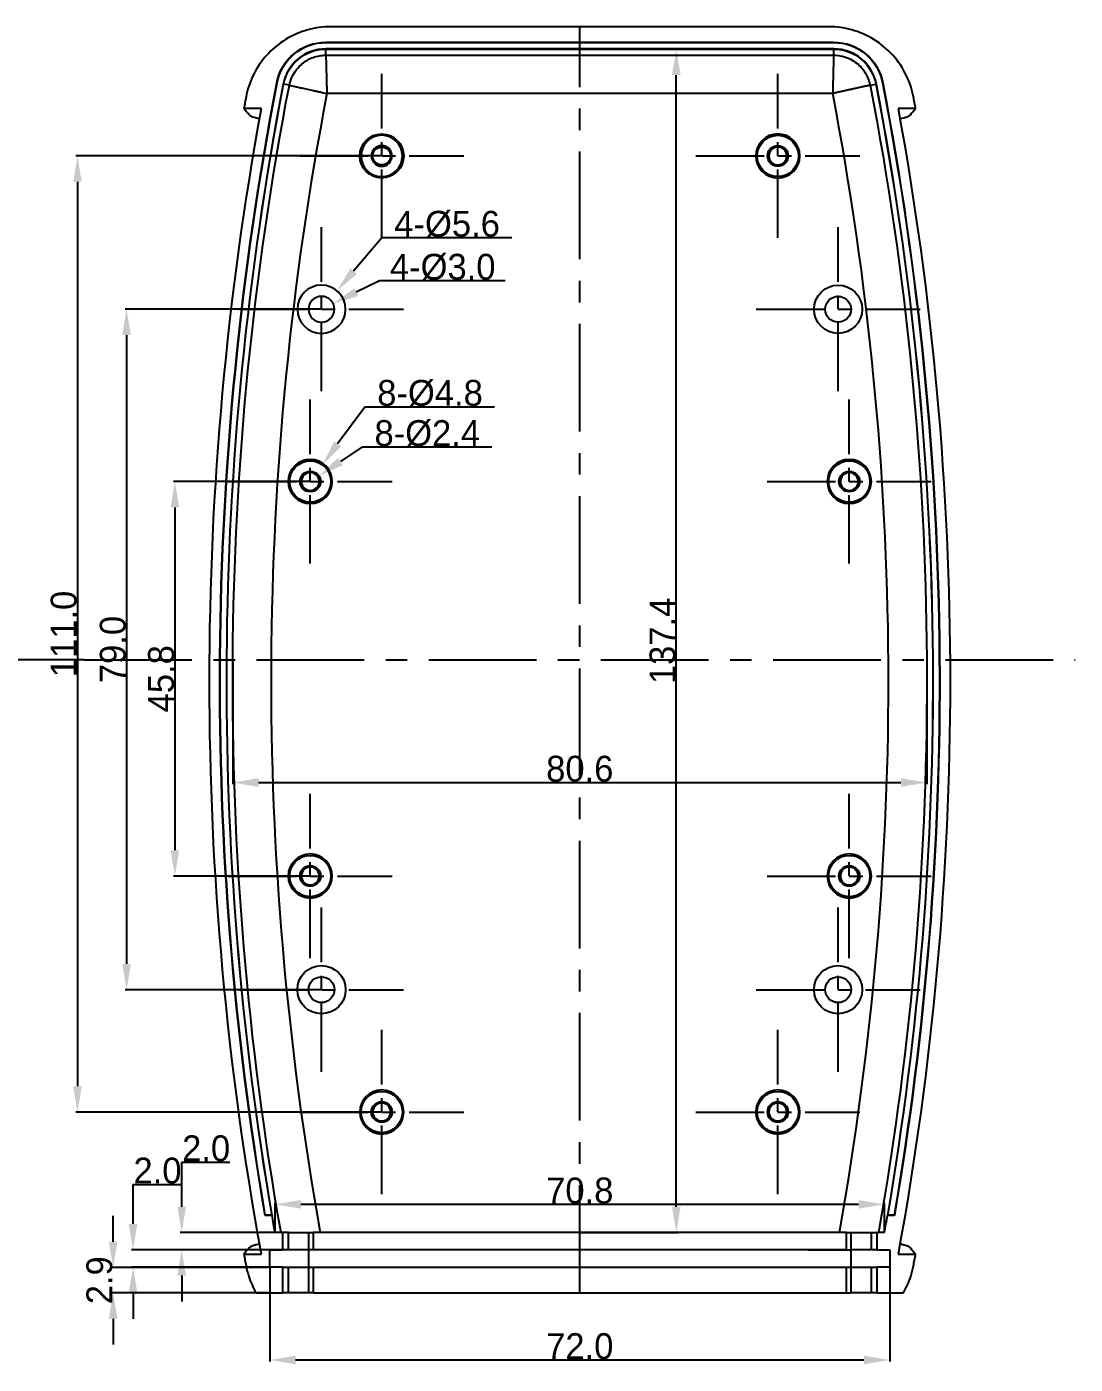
# Model space of a CAD drawing. Header units: inches. Extents: x 120 to 534, y 141 to 502.
# Drawn here: x 232.3 to 354.1, y 346.8 to 502.1 of the extents above; entities that cross this region are included whole.
import ezdxf

# ---------------------------------------------------------------- set-up
doc = ezdxf.new("R2010")
doc.units = ezdxf.units.IN
doc.header["$MEASUREMENT"] = 0
doc.linetypes.add('CENTER', pattern=[2, 1.25, -0.25, 0.25, -0.25])
for name, color, linetype in [('1', 7, 'Continuous'), ('中心线', 10, 'CENTER'), ('尺寸线', 80, 'Continuous')]:
    doc.layers.add(name, color=color, linetype=linetype)
doc.dimstyles.get("Standard").update_dxf_attribs({"dimtxt": 3, "dimasz": 3, "dimexe": 0.18, "dimexo": 0.0625, "dimgap": 0.09, "dimtad": 1, "dimtoh": 1, "dimdec": 1, "dimzin": 0, "dimdsep": 46, "dimtxsty": 'Standard', "dimcen": 0, "dimadec": 0, "dimazin": 0, "dimtfac": 1, "dimtdec": 1, "dimtofl": 0, "dimtmove": 0, "dimatfit": 3, "dimfxl": 1, "dimtolj": 1, "dimtzin": 0, "dimarcsym": 2})

# ---------------------------------------------------------------- blocks, each defined once
blk = doc.blocks.new('*D15')
at = {"layer": 'Defpoints', "color": 0}
for p in [(273.55, 487.1), (238.22, 376.1), (273.55, 376.1)]:
    blk.add_point(p, dxfattribs=at)
at = {"layer": '尺寸线', "color": 0, "lineweight": -2}
for p, q in [((273.49, 487.1), (238.04, 487.1)), ((238.22, 484.1), (238.22, 379.1)), ((273.49, 376.1), (238.04, 376.1))]:
    blk.add_line(p, q, dxfattribs=at)
at = {"layer": '尺寸线', "color": 0}
for points in [[(237.72, 484.1), (238.72, 484.1), (238.22, 487.1)], [(237.72, 379.1), (238.72, 379.1), (238.22, 376.1)]]:
    blk.add_solid(points, dxfattribs=at)
at = {"layer": '尺寸线', "color": 0, "insert": (236.63, 431.6), "char_height": 3, "attachment_point": 5, "rotation": 90}
blk.add_mtext('\\A1;111.0', dxfattribs=at)
blk = doc.blocks.new('*D16')
at = {"layer": 'Defpoints', "color": 0}
for p in [(266.55, 469.3), (243.92, 390.3), (266.55, 390.3)]:
    blk.add_point(p, dxfattribs=at)
at = {"layer": '尺寸线', "color": 0, "lineweight": -2}
for p, q in [((266.49, 469.3), (243.74, 469.3)), ((243.92, 466.3), (243.92, 393.3)), ((266.49, 390.3), (243.74, 390.3))]:
    blk.add_line(p, q, dxfattribs=at)
at = {"layer": '尺寸线', "color": 0}
for points in [[(243.42, 466.3), (244.42, 466.3), (243.92, 469.3)], [(243.42, 393.3), (244.42, 393.3), (243.92, 390.3)]]:
    blk.add_solid(points, dxfattribs=at)
at = {"layer": '尺寸线', "color": 0, "insert": (242.33, 429.8), "char_height": 3, "attachment_point": 5, "rotation": 90}
blk.add_mtext('\\A1;79.0', dxfattribs=at)
blk = doc.blocks.new('*D17')
at = {"layer": 'Defpoints', "color": 0}
for p in [(265.25, 449.3), (249.53, 403.5), (265.25, 403.5)]:
    blk.add_point(p, dxfattribs=at)
at = {"layer": '尺寸线', "color": 0, "lineweight": -2}
for p, q in [((265.19, 449.3), (249.35, 449.3)), ((249.53, 446.3), (249.53, 406.5)), ((265.19, 403.5), (249.35, 403.5))]:
    blk.add_line(p, q, dxfattribs=at)
at = {"layer": '尺寸线', "color": 0}
for points in [[(249.03, 446.3), (250.03, 446.3), (249.53, 449.3)], [(249.03, 406.5), (250.03, 406.5), (249.53, 403.5)]]:
    blk.add_solid(points, dxfattribs=at)
at = {"layer": '尺寸线', "color": 0, "insert": (247.94, 426.4), "char_height": 3, "attachment_point": 5, "rotation": 90}
blk.add_mtext('\\A1;45.8', dxfattribs=at)
blk = doc.blocks.new('*D25')
at = {"layer": 'Defpoints', "color": 0}
for p in [(267.9, 469.96), (265.2, 468.64)]:
    blk.add_point(p, dxfattribs=at)
at = {"layer": '尺寸线', "color": 0, "lineweight": -2}
for p, q in [((273.29, 472.59), (270.59, 471.28)), ((287.88, 472.59), (273.29, 472.59))]:
    blk.add_line(p, q, dxfattribs=at)
at = {"layer": '尺寸线', "color": 0}
blk.add_solid([(270.37, 471.73), (270.81, 470.83), (267.9, 469.96)], dxfattribs=at)
at = {"layer": '尺寸线', "color": 0, "insert": (280.63, 474.18), "char_height": 3, "attachment_point": 5}
blk.add_mtext('\\A1;4-%%c3.0', dxfattribs=at)
blk = doc.blocks.new('*D26')
at = {"layer": 'Defpoints', "color": 0}
for p in [(268.36, 471.44), (264.74, 467.16)]:
    blk.add_point(p, dxfattribs=at)
at = {"layer": '尺寸线', "color": 0, "lineweight": -2}
for p, q in [((273.55, 477.58), (270.29, 473.73)), ((288.64, 477.58), (273.55, 477.58))]:
    blk.add_line(p, q, dxfattribs=at)
at = {"layer": '尺寸线', "color": 0}
blk.add_solid([(269.91, 474.05), (270.68, 473.41), (268.36, 471.44)], dxfattribs=at)
at = {"layer": '尺寸线', "color": 0, "insert": (281.14, 479.17), "char_height": 3, "attachment_point": 5}
blk.add_mtext('\\A1;4-%%c5.6', dxfattribs=at)
blk = doc.blocks.new('*D27')
at = {"layer": 'Defpoints', "color": 0}
for p in [(266.25, 449.96), (264.25, 448.64)]:
    blk.add_point(p, dxfattribs=at)
at = {"layer": '尺寸线', "color": 0, "lineweight": -2}
for p, q in [((271.25, 453.28), (268.75, 451.62)), ((286.34, 453.28), (271.25, 453.28))]:
    blk.add_line(p, q, dxfattribs=at)
at = {"layer": '尺寸线', "color": 0}
blk.add_solid([(268.47, 452.04), (269.03, 451.2), (266.25, 449.96)], dxfattribs=at)
at = {"layer": '尺寸线', "color": 0, "insert": (278.84, 454.87), "char_height": 3, "attachment_point": 5}
blk.add_mtext('\\A1;8-%%c2.4', dxfattribs=at)
blk = doc.blocks.new('*D28')
at = {"layer": 'Defpoints', "color": 0}
for p in [(266.66, 451.24), (263.83, 447.36)]:
    blk.add_point(p, dxfattribs=at)
at = {"layer": '尺寸线', "color": 0, "lineweight": -2}
for p, q in [((271.57, 457.95), (268.43, 453.66)), ((286.66, 457.95), (271.57, 457.95))]:
    blk.add_line(p, q, dxfattribs=at)
at = {"layer": '尺寸线', "color": 0}
blk.add_solid([(268.03, 453.96), (268.84, 453.37), (266.66, 451.24)], dxfattribs=at)
at = {"layer": '尺寸线', "color": 0, "insert": (279.16, 459.54), "char_height": 3, "attachment_point": 5}
blk.add_mtext('\\A1;8-%%c4.8', dxfattribs=at)
blk = doc.blocks.new('*D35')
at = {"layer": 'Defpoints', "color": 0}
for p in [(260.55, 358.1), (332.55, 358.1), (332.55, 347.31)]:
    blk.add_point(p, dxfattribs=at)
at = {"layer": '尺寸线', "color": 0, "lineweight": -2}
for p, q in [((260.55, 358.04), (260.55, 347.13)), ((332.55, 358.04), (332.55, 347.13)), ((263.55, 347.31), (329.55, 347.31))]:
    blk.add_line(p, q, dxfattribs=at)
at = {"layer": '尺寸线', "color": 0}
for points in [[(263.55, 347.81), (263.55, 346.81), (260.55, 347.31)], [(329.55, 347.81), (329.55, 346.81), (332.55, 347.31)]]:
    blk.add_solid(points, dxfattribs=at)
at = {"layer": '尺寸线', "color": 0, "insert": (296.55, 348.9), "char_height": 3, "attachment_point": 5}
blk.add_mtext('\\A1;72.0', dxfattribs=at)
blk = doc.blocks.new('*D36')
at = {"layer": 'Defpoints', "color": 0}
for p in [(242.36, 358.04), (260.55, 358.04), (260.55, 355.1)]:
    blk.add_point(p, dxfattribs=at)
at = {"layer": '尺寸线', "color": 0, "lineweight": -2}
for p, q in [((242.36, 361.04), (242.36, 364.04)), ((260.49, 358.04), (242.18, 358.04)), ((260.49, 355.1), (242.18, 355.1)), ((242.36, 352.1), (242.36, 349.1))]:
    blk.add_line(p, q, dxfattribs=at)
at = {"layer": '尺寸线', "color": 0}
for points in [[(241.86, 361.04), (242.86, 361.04), (242.36, 358.04)], [(241.86, 352.1), (242.86, 352.1), (242.36, 355.1)]]:
    blk.add_solid(points, dxfattribs=at)
at = {"layer": '尺寸线', "color": 0, "insert": (240.77, 356.57), "char_height": 3, "attachment_point": 5, "rotation": 90}
blk.add_mtext('\\A1;2.9', dxfattribs=at)
blk = doc.blocks.new('*D37')
at = {"layer": 'Defpoints', "color": 0}
for p in [(244.67, 360.1), (260.55, 360.1), (260.55, 358.1)]:
    blk.add_point(p, dxfattribs=at)
at = {"layer": '尺寸线', "color": 0, "lineweight": -2}
for p, q in [((244.67, 363.1), (244.67, 367.69)), ((244.67, 367.69), (250.26, 367.69)), ((260.49, 360.1), (244.49, 360.1)), ((260.49, 358.1), (244.49, 358.1)), ((244.67, 355.1), (244.67, 352.1))]:
    blk.add_line(p, q, dxfattribs=at)
at = {"layer": '尺寸线', "color": 0}
for points in [[(244.17, 363.1), (245.17, 363.1), (244.67, 360.1)], [(244.17, 355.1), (245.17, 355.1), (244.67, 358.1)]]:
    blk.add_solid(points, dxfattribs=at)
at = {"layer": '尺寸线', "color": 0, "insert": (247.51, 369.28), "char_height": 3, "attachment_point": 5}
blk.add_mtext('\\A1;2.0', dxfattribs=at)
blk = doc.blocks.new('*D38')
at = {"layer": 'Defpoints', "color": 0}
for p in [(262.73, 362.1), (250.32, 360.1), (262.73, 360.1)]:
    blk.add_point(p, dxfattribs=at)
at = {"layer": '尺寸线', "color": 0, "lineweight": -2}
for p, q in [((250.32, 365.1), (250.32, 370.28)), ((250.32, 370.28), (255.91, 370.28)), ((262.67, 362.1), (250.14, 362.1)), ((262.67, 360.1), (250.14, 360.1)), ((250.32, 357.1), (250.32, 354.1))]:
    blk.add_line(p, q, dxfattribs=at)
at = {"layer": '尺寸线', "color": 0}
for points in [[(249.82, 365.1), (250.82, 365.1), (250.32, 362.1)], [(249.82, 357.1), (250.82, 357.1), (250.32, 360.1)]]:
    blk.add_solid(points, dxfattribs=at)
at = {"layer": '尺寸线', "color": 0, "insert": (253.16, 371.87), "char_height": 3, "attachment_point": 5}
blk.add_mtext('\\A1;2.0', dxfattribs=at)
blk = doc.blocks.new('*D39')
at = {"layer": 'Defpoints', "color": 0}
for p in [(296.55, 499.5), (307.76, 499.5), (296.55, 362.1)]:
    blk.add_point(p, dxfattribs=at)
at = {"layer": '尺寸线', "color": 0, "lineweight": -2}
for p, q in [((296.61, 499.5), (307.94, 499.5)), ((307.76, 365.1), (307.76, 496.5)), ((296.61, 362.1), (307.94, 362.1))]:
    blk.add_line(p, q, dxfattribs=at)
at = {"layer": '尺寸线', "color": 0}
for points in [[(307.26, 496.5), (308.26, 496.5), (307.76, 499.5)], [(307.26, 365.1), (308.26, 365.1), (307.76, 362.1)]]:
    blk.add_solid(points, dxfattribs=at)
at = {"layer": '尺寸线', "color": 0, "insert": (306.17, 430.8), "char_height": 3, "attachment_point": 5, "rotation": 90}
blk.add_mtext('\\A1;137.4', dxfattribs=at)
blk = doc.blocks.new('*D42')
at = {"layer": 'Defpoints', "color": 0}
for p in [(261.16, 365.38), (261.16, 362.1), (331.93, 362.11)]:
    blk.add_point(p, dxfattribs=at)
at = {"layer": '尺寸线', "color": 0, "lineweight": -2}
for p, q in [((261.16, 362.16), (261.16, 365.56)), ((328.93, 365.38), (264.16, 365.38)), ((331.93, 362.17), (331.93, 365.56))]:
    blk.add_line(p, q, dxfattribs=at)
at = {"layer": '尺寸线', "color": 0}
for points in [[(264.16, 365.88), (264.16, 364.88), (261.16, 365.38)], [(328.93, 365.88), (328.93, 364.88), (331.93, 365.38)]]:
    blk.add_solid(points, dxfattribs=at)
at = {"layer": '尺寸线', "color": 0, "insert": (296.55, 366.97), "char_height": 3, "attachment_point": 5}
blk.add_mtext('\\A1;70.8', dxfattribs=at)
blk = doc.blocks.new('*D43')
at = {"layer": 'Defpoints', "color": 0}
for p in [(256.25, 428.6), (336.84, 428.75), (336.84, 414.35)]:
    blk.add_point(p, dxfattribs=at)
at = {"layer": '尺寸线', "color": 0, "lineweight": -2}
for p, q in [((336.84, 428.69), (336.84, 414.17)), ((256.25, 428.54), (256.25, 414.17)), ((259.25, 414.35), (333.84, 414.35))]:
    blk.add_line(p, q, dxfattribs=at)
at = {"layer": '尺寸线', "color": 0}
for points in [[(259.25, 414.85), (259.25, 413.85), (256.25, 414.35)], [(333.84, 414.85), (333.84, 413.85), (336.84, 414.35)]]:
    blk.add_solid(points, dxfattribs=at)
at = {"layer": '尺寸线', "color": 0, "insert": (296.55, 415.94), "char_height": 3, "attachment_point": 5}
blk.add_mtext('\\A1;80.6', dxfattribs=at)

msp = doc.modelspace()

# ---------------------------------------------------------------- linework, layer by layer
at = {"layer": '1', "color": 252}
for p, q in [((267.06, 500.3), (326.04, 500.3)), ((267.06, 500.27), (267.06, 500.3)), ((267.06, 500.27), (326.04, 500.27)), ((326.04, 500.27), (326.04, 500.3)), ((267.06, 499.54), (267.06, 499.5)), ((326.04, 499.54), (267.06, 499.54)), ((267.06, 499.5), (326.04, 499.5)), ((267.06, 498.82), (267.06, 499.5)), ((267.06, 498.82), (326.04, 498.82)), ((326.04, 499.54), (326.04, 499.5)), ((326.04, 498.82), (326.04, 499.5)), ((261.4, 495.59), (261.36, 495.6)), ((262.12, 495.45), (262.15, 495.45)), ((262.82, 495.32), (262.15, 495.45)), ((330.28, 495.32), (330.95, 495.45)), ((330.98, 495.45), (330.95, 495.45)), ((331.7, 495.59), (331.73, 495.6)), ((325.92, 494.35), (267.18, 494.35)), ((259.58, 492.6), (257.55, 492.6)), ((335.55, 492.6), (333.52, 492.6)), ((260.82, 364.1), (260, 364.1)), ((260.77, 364.14), (260.03, 364.14)), ((333.09, 364.1), (332.28, 364.1)), ((333.06, 364.14), (332.32, 364.14)), ((262.05, 362.1), (261.16, 362.1)), ((262.05, 360.1), (262.05, 362.1)), ((262.73, 362.1), (262.05, 362.1)), ((262.73, 360.1), (262.73, 362.1)), ((262.73, 362.1), (265.08, 362.1)), ((265.08, 360.1), (265.08, 362.1)), ((265.08, 362.1), (265.58, 362.1)), ((265.58, 362.1), (265.58, 360.1)), ((327.52, 362.1), (265.58, 362.1)), ((327.52, 360.1), (327.52, 362.1)), ((327.52, 362.1), (328.02, 362.1)), ((328.02, 362.1), (328.02, 360.1)), ((328.02, 362.1), (330.37, 362.1)), ((330.37, 362.1), (330.37, 360.1)), ((330.37, 362.1), (331.05, 362.1)), ((331.05, 362.1), (331.05, 360.1)), ((331.93, 362.1), (331.05, 362.1)), ((257.55, 359.6), (259.58, 359.6)), ((260.55, 360.1), (262.05, 360.1)), ((260.55, 358.1), (260.55, 360.1)), ((262.73, 360.1), (262.05, 360.1)), ((265.08, 360.1), (262.73, 360.1)), ((265.05, 360.1), (265.05, 358.1)), ((265.58, 360.1), (265.08, 360.1)), ((327.52, 360.1), (265.58, 360.1)), ((323.02, 360.1), (328.02, 360.1)), ((330.37, 360.1), (328.02, 360.1)), ((328.05, 358.1), (328.05, 360.1)), ((331.05, 360.1), (330.37, 360.1)), ((331.05, 360.1), (332.55, 360.1)), ((332.55, 360.1), (332.55, 358.1)), ((333.52, 359.6), (335.55, 359.6)), ((262.05, 358.1), (260.55, 358.1)), ((262.05, 355.1), (262.05, 358.1)), ((262.05, 358.1), (262.73, 358.1)), ((262.73, 355.1), (262.73, 358.1)), ((262.73, 358.1), (265.08, 358.1)), ((265.08, 355.1), (265.08, 358.1)), ((265.08, 358.1), (265.58, 358.1)), ((265.58, 358.1), (265.58, 355.1)), ((265.58, 358.1), (327.52, 358.1)), ((327.52, 355.1), (327.52, 358.1)), ((327.52, 358.1), (328.02, 358.1)), ((328.02, 358.1), (328.02, 355.1)), ((328.02, 358.1), (330.37, 358.1)), ((330.37, 358.1), (331.05, 358.1)), ((330.37, 358.1), (330.37, 355.1)), ((331.05, 358.1), (331.05, 355.1)), ((332.55, 358.1), (331.05, 358.1)), ((258.96, 355.1), (262.05, 355.1)), ((262.73, 355.1), (262.05, 355.1)), ((265.08, 355.1), (262.73, 355.1)), ((265.58, 355.1), (265.08, 355.1)), ((265.58, 355.1), (327.52, 355.1)), ((323.02, 355.1), (328.02, 355.1)), ((330.37, 355.1), (328.02, 355.1)), ((331.05, 355.1), (330.37, 355.1)), ((331.05, 355.1), (334.13, 355.1))]:
    msp.add_line(p, q, dxfattribs=at)
at = {"layer": '1', "color": 23, "linetype": 'CENTER', "ltscale": 6.35}
for p, q in [((273.55, 477.58), (273.55, 496.63)), ((319.55, 477.58), (319.55, 496.63)), ((264.02, 487.1), (283.07, 487.1)), ((310.02, 487.1), (329.07, 487.1)), ((266.55, 459.78), (266.55, 478.83)), ((326.55, 459.78), (326.55, 478.83)), ((257.02, 469.3), (276.07, 469.3)), ((317.02, 469.3), (336.07, 469.3)), ((265.25, 439.78), (265.25, 458.83)), ((327.85, 439.78), (327.85, 458.83)), ((255.72, 449.3), (274.77, 449.3)), ((318.32, 449.3), (337.37, 449.3)), ((265.25, 393.98), (265.25, 413.03)), ((327.85, 393.98), (327.85, 413.03)), ((255.72, 403.5), (274.77, 403.5)), ((318.32, 403.5), (337.37, 403.5)), ((266.55, 380.78), (266.55, 399.83)), ((326.55, 380.78), (326.55, 399.83)), ((257.02, 390.3), (276.07, 390.3)), ((317.02, 390.3), (336.07, 390.3)), ((273.55, 366.58), (273.55, 385.63)), ((319.55, 366.58), (319.55, 385.63)), ((264.02, 376.1), (283.07, 376.1)), ((310.02, 376.1), (329.07, 376.1))]:
    msp.add_line(p, q, dxfattribs=at)
at = {"layer": '1', "color": 252}
for centre, radius in [((273.55, 487.1), 2.56), ((319.55, 487.1), 2.4), ((273.55, 487.1), 1.04), ((319.55, 487.1), 1.2), ((326.55, 469.3), 2.8), ((326.55, 469.3), 1.5), ((265.25, 449.3), 2.4), ((265.25, 449.3), 1.2), ((327.85, 449.3), 2.4), ((327.85, 449.3), 1.2), ((265.25, 403.5), 2.4), ((327.85, 403.5), 2.4), ((265.25, 403.5), 1.2), ((327.85, 403.5), 1.2), ((266.55, 390.3), 2.8), ((326.55, 390.3), 2.8), ((266.55, 390.3), 1.5), ((326.55, 390.3), 1.5), ((273.55, 376.1), 2.4), ((319.55, 376.1), 2.4), ((273.55, 376.1), 1.2), ((319.55, 376.1), 1.2)]:
    msp.add_circle(centre, radius, dxfattribs=at)
at = {"layer": '1', "color": 252, "extrusion": (0, 0, -1)}
for centre, radius in [((-273.55, 487.1), 2.4), ((-319.55, 487.1), 2.56), ((-273.55, 487.1), 1.2), ((-319.55, 487.1), 1.04), ((-266.55, 469.3), 2.8), ((-266.55, 469.3), 1.5), ((-265.25, 449.3), 2.56), ((-265.25, 449.3), 1.04), ((-327.85, 449.3), 2.56), ((-327.85, 449.3), 1.04), ((-265.25, 403.5), 2.56), ((-327.85, 403.5), 2.56), ((-265.25, 403.5), 1.04), ((-327.85, 403.5), 1.04), ((-273.55, 376.1), 2.56), ((-319.55, 376.1), 2.56), ((-273.55, 376.1), 1.04), ((-319.55, 376.1), 1.04)]:
    msp.add_circle(centre, radius, dxfattribs=at)
for centre, radius, start, end in [((-267.06, 494.5), 5.8, 10.8812, 90), ((-267.06, 494.5), 5.77, 10.8812, 90), ((-326.04, 494.5), 5.8, 90, 169.1188), ((-326.04, 494.5), 5.77, 90, 169.1188), ((-267.06, 494.5), 5, 10.8812, 90), ((-326.04, 494.5), 5, 90, 169.1188)]:
    msp.add_arc(centre, radius, start, end, dxfattribs=at)
at = {"layer": '1', "color": 252}
for centre, start, end in [((267.06, 494.5), 90, 169.1188), ((326.04, 494.5), 10.8812, 90)]:
    msp.add_arc(centre, 5.03, start, end, dxfattribs=at)
for points, knots in [([(335.55, 492.6), (335.51, 492.83), (335.47, 493.05), (335.4, 493.39), (335.38, 493.5), (335.34, 493.73), (335.32, 493.85), (335.22, 494.37), (335.12, 494.79), (334.7, 496.05), (334.3, 496.89), (332.74, 499.23), (331.18, 500.53), (328.59, 501.65), (327.69, 501.89), (326.38, 502.07), (325.94, 502.1), (325.41, 502.1), (325.29, 502.1), (325.06, 502.1), (324.95, 502.1), (324.6, 502.1), (324.37, 502.1), (322.3, 502.1), (320.46, 502.1), (311.27, 502.1), (303.91, 502.1), (289.19, 502.1), (281.83, 502.1), (272.63, 502.1), (270.79, 502.1), (268.72, 502.1), (268.49, 502.1), (268.15, 502.1), (268.03, 502.1), (267.8, 502.1), (267.68, 502.1), (267.15, 502.1), (266.72, 502.07), (265.4, 501.89), (264.51, 501.65), (261.92, 500.53), (260.36, 499.23), (258.79, 496.89), (258.39, 496.05), (257.98, 494.79), (257.87, 494.37), (257.78, 493.85), (257.75, 493.73), (257.71, 493.5), (257.69, 493.39), (257.63, 493.05), (257.59, 492.83), (257.55, 492.6)], [0, 0, 0, 0, 0.007812, 0.007812, 0.011719, 0.011719, 0.015625, 0.015625, 0.03125, 0.03125, 0.0625, 0.0625, 0.125, 0.125, 0.15625, 0.15625, 0.171875, 0.171875, 0.175781, 0.175781, 0.179688, 0.179688, 0.1875, 0.1875, 0.25, 0.25, 0.5, 0.5, 0.75, 0.75, 0.8125, 0.8125, 0.820312, 0.820312, 0.824219, 0.824219, 0.828125, 0.828125, 0.84375, 0.84375, 0.875, 0.875, 0.9375, 0.9375, 0.96875, 0.96875, 0.984375, 0.984375, 0.988281, 0.988281, 0.992188, 0.992188, 1, 1, 1, 1]), ([(262.82, 495.32), (262.91, 495.64), (263.09, 496.29), (263.62, 497.14), (264.41, 497.96), (265.57, 498.65), (266.56, 498.76), (267.06, 498.82)], [0, 0, 0, 0, 0.171602, 0.338374, 0.500679, 0.745143, 1, 1, 1, 1]), ([(267.06, 498.82), (267.06, 498.82), (267.06, 498.81), (267.06, 498.79), (267.06, 498.77), (267.06, 498.75), (267.06, 498.73), (267.06, 498.7), (267.06, 498.67), (267.07, 498.64), (267.07, 498.6), (267.07, 498.56), (267.07, 498.52), (267.07, 498.48), (267.07, 498.43), (267.07, 498.39), (267.07, 498.34), (267.07, 498.28), (267.08, 498.22), (267.08, 498.17), (267.08, 498.1), (267.08, 498.04), (267.08, 497.97), (267.09, 497.9), (267.09, 497.83), (267.09, 497.75), (267.09, 497.67), (267.09, 497.59), (267.1, 497.51), (267.1, 497.42), (267.1, 497.34), (267.1, 497.25), (267.11, 497.16), (267.11, 497.06), (267.11, 496.96), (267.11, 496.85), (267.12, 496.73), (267.12, 496.6), (267.12, 496.47), (267.13, 496.33), (267.13, 496.19), (267.14, 496.04), (267.14, 495.88), (267.15, 495.71), (267.15, 495.54), (267.15, 495.36), (267.16, 495.17), (267.17, 494.97), (267.17, 494.77), (267.18, 494.57), (267.18, 494.43), (267.18, 494.35)], [0, 0, 0, 0, 0.016172, 0.03242, 0.048745, 0.065145, 0.081622, 0.098175, 0.114804, 0.13151, 0.148292, 0.16515, 0.182084, 0.199095, 0.216182, 0.233345, 0.250585, 0.267901, 0.285293, 0.302761, 0.320306, 0.337927, 0.355624, 0.373398, 0.391248, 0.409175, 0.427178, 0.445257, 0.463412, 0.481644, 0.499952, 0.517318, 0.535487, 0.554461, 0.574238, 0.594819, 0.616204, 0.638393, 0.661386, 0.685183, 0.709783, 0.735188, 0.761396, 0.788408, 0.816224, 0.844844, 0.874267, 0.904495, 0.935526, 0.967361, 1, 1, 1, 1]), ([(326.04, 498.82), (326.04, 498.82), (326.04, 498.81), (326.04, 498.8), (326.04, 498.8), (326.04, 498.78), (326.04, 498.77), (326.03, 498.72), (326.03, 498.69), (326.03, 498.57), (326.03, 498.46), (326.02, 498.21), (326.02, 498.06), (326.01, 497.73), (326, 497.54), (325.99, 497.23), (325.99, 497.13), (325.98, 496.91), (325.98, 496.8), (325.97, 496.45), (325.97, 496.2), (325.96, 495.82), (325.95, 495.69), (325.94, 495.43), (325.94, 495.3), (325.93, 494.9), (325.92, 494.63), (325.92, 494.35)], [0, 0, 0, 0, 0.015625, 0.015625, 0.03125, 0.03125, 0.0625, 0.0625, 0.125, 0.125, 0.25, 0.25, 0.375, 0.375, 0.5, 0.5, 0.5625, 0.5625, 0.625, 0.625, 0.75, 0.75, 0.8125, 0.8125, 0.875, 0.875, 1, 1, 1, 1]), ([(326.04, 498.82), (326.38, 498.79), (327.04, 498.74), (327.98, 498.38), (328.93, 497.76), (329.83, 496.75), (330.13, 495.8), (330.28, 495.32)], [0, 0, 0, 0, 0.171602, 0.338374, 0.500679, 0.745143, 1, 1, 1, 1]), ([(260, 364.1), (256.37, 385.39), (254.59, 407.17), (254.93, 451.35), (257.17, 473.76), (261.36, 495.6)], [0, 0, 0, 0, 0.492283, 0.492283, 1, 1, 1, 1]), ([(260.03, 364.14), (256.4, 385.42), (254.63, 407.18), (254.97, 451.35), (257.2, 473.76), (261.4, 495.59)], [0, 0, 0, 0, 0.492169, 0.492169, 1, 1, 1, 1]), ([(262.12, 495.45), (257.92, 473.64), (255.69, 451.25), (255.36, 407.13), (257.14, 385.39), (260.77, 364.14)], [0, 0, 0, 0, 0.507887, 0.507887, 1, 1, 1, 1]), ([(260.82, 364.1), (257.18, 385.37), (255.4, 407.12), (255.73, 451.25), (257.96, 473.64), (262.15, 495.45)], [0, 0, 0, 0, 0.492273, 0.492273, 1, 1, 1, 1]), ([(330.95, 495.45), (335.14, 473.64), (337.37, 451.25), (337.7, 407.12), (335.92, 385.37), (332.28, 364.1)], [0, 0, 0, 0, 0.507727, 0.507727, 1, 1, 1, 1]), ([(332.32, 364.14), (335.96, 385.39), (337.74, 407.13), (337.4, 451.25), (335.17, 473.64), (330.98, 495.45)], [0, 0, 0, 0, 0.492113, 0.492113, 1, 1, 1, 1]), ([(331.7, 495.59), (335.9, 473.76), (338.13, 451.35), (338.47, 407.18), (336.69, 385.42), (333.06, 364.14)], [0, 0, 0, 0, 0.507831, 0.507831, 1, 1, 1, 1]), ([(331.73, 495.6), (335.93, 473.76), (338.17, 451.35), (338.5, 407.17), (336.73, 385.39), (333.09, 364.1)], [0, 0, 0, 0, 0.507717, 0.507717, 1, 1, 1, 1]), ([(267.18, 494.35), (263, 472.56), (260.84, 450.44), (260.57, 406.09), (262.53, 383.94), (266.39, 362.1)], [0, 0, 0, 0, 0.5, 0.5, 1, 1, 1, 1]), ([(262.82, 495.32), (262.82, 495.32), (262.83, 495.32), (262.84, 495.31), (262.84, 495.31), (262.86, 495.31), (262.87, 495.31), (262.91, 495.3), (262.95, 495.29), (263.07, 495.26), (263.17, 495.24), (263.42, 495.19), (263.56, 495.15), (263.89, 495.08), (264.07, 495.04), (264.37, 494.97), (264.47, 494.95), (264.69, 494.9), (264.8, 494.88), (265.14, 494.81), (265.38, 494.75), (265.75, 494.67), (265.88, 494.64), (266.13, 494.59), (266.26, 494.56), (266.65, 494.47), (266.91, 494.41), (267.18, 494.35)], [0, 0, 0, 0, 0.015625, 0.015625, 0.03125, 0.03125, 0.0625, 0.0625, 0.125, 0.125, 0.25, 0.25, 0.375, 0.375, 0.5, 0.5, 0.5625, 0.5625, 0.625, 0.625, 0.75, 0.75, 0.8125, 0.8125, 0.875, 0.875, 1, 1, 1, 1]), ([(330.28, 495.32), (330.27, 495.32), (330.26, 495.31), (330.25, 495.31), (330.23, 495.31), (330.21, 495.3), (330.18, 495.3), (330.16, 495.29), (330.13, 495.28), (330.1, 495.28), (330.06, 495.27), (330.03, 495.26), (329.99, 495.25), (329.94, 495.24), (329.9, 495.23), (329.85, 495.22), (329.8, 495.21), (329.75, 495.2), (329.69, 495.19), (329.64, 495.18), (329.58, 495.16), (329.51, 495.15), (329.45, 495.13), (329.38, 495.12), (329.31, 495.1), (329.23, 495.09), (329.16, 495.07), (329.08, 495.05), (329, 495.03), (328.91, 495.02), (328.83, 495), (328.73, 494.98), (328.64, 494.95), (328.53, 494.93), (328.42, 494.91), (328.3, 494.88), (328.18, 494.85), (328.05, 494.82), (327.91, 494.79), (327.76, 494.76), (327.61, 494.73), (327.45, 494.69), (327.28, 494.66), (327.11, 494.62), (326.92, 494.58), (326.74, 494.54), (326.54, 494.49), (326.34, 494.45), (326.13, 494.4), (325.99, 494.37), (325.92, 494.35)], [0, 0, 0, 0, 0.016251, 0.032573, 0.048966, 0.06543, 0.081965, 0.09857, 0.115247, 0.131995, 0.148814, 0.165704, 0.182665, 0.199696, 0.216799, 0.233973, 0.251218, 0.268534, 0.285922, 0.30338, 0.320909, 0.338509, 0.356181, 0.373923, 0.391737, 0.409621, 0.427577, 0.445604, 0.463702, 0.481871, 0.500111, 0.519046, 0.538801, 0.559374, 0.580768, 0.60298, 0.626012, 0.649864, 0.674535, 0.700026, 0.726336, 0.753465, 0.781414, 0.810183, 0.83977, 0.870178, 0.901404, 0.93345, 0.966315, 1, 1, 1, 1]), ([(326.71, 362.1), (330.57, 383.94), (332.53, 406.09), (332.26, 450.44), (330.1, 472.56), (325.92, 494.35)], [0, 0, 0, 0, 0.5, 0.5, 1, 1, 1, 1]), ([(259.58, 359.6), (255.59, 381.41), (253.55, 403.75), (253.55, 448.45), (255.59, 470.8), (259.58, 492.6)], [0, 0, 0, 0, 0.5, 0.5, 1, 1, 1, 1]), ([(333.52, 492.6), (337.5, 470.8), (339.55, 448.45), (339.55, 403.75), (337.5, 381.41), (333.52, 359.6)], [0, 0, 0, 0, 0.5, 0.5, 1, 1, 1, 1]), ([(260.03, 364.14), (260.03, 364.13), (260.02, 364.12), (260.02, 364.12), (260.01, 364.11), (260.01, 364.11), (260, 364.1)], [0, 0, 0, 0, 0.559529, 0.559529, 0.559529, 1, 1, 1, 1]), ([(260.77, 364.14), (260.78, 364.13), (260.79, 364.12), (260.8, 364.12), (260.8, 364.11), (260.81, 364.11), (260.81, 364.11), (260.82, 364.1)], [0, 0, 0, 0, 0.584043, 0.584043, 0.584043, 0.936294, 1, 1, 1, 1]), ([(332.32, 364.14), (332.31, 364.13), (332.31, 364.12), (332.3, 364.12), (332.29, 364.11), (332.29, 364.11), (332.28, 364.11), (332.28, 364.1)], [0, 0, 0, 0, 0.584043, 0.584043, 0.584043, 0.936294, 1, 1, 1, 1]), ([(333.06, 364.14), (333.07, 364.13), (333.07, 364.13), (333.08, 364.12), (333.08, 364.11), (333.09, 364.11), (333.09, 364.1)], [0, 0, 0, 0, 0.5, 0.5, 0.5, 1, 1, 1, 1]), ([(257.55, 359.6), (257.59, 359.38), (257.63, 359.15), (257.69, 358.81), (257.71, 358.7), (257.75, 358.48), (257.78, 358.36), (257.87, 357.84), (257.98, 357.42), (258.33, 356.35), (258.61, 355.71), (258.96, 355.1)], [0, 0, 0, 0, 0.14188, 0.14188, 0.21282, 0.21282, 0.28376, 0.28376, 0.56752, 0.56752, 1, 1, 1, 1]), ([(334.13, 355.1), (334.49, 355.71), (334.77, 356.35), (335.12, 357.42), (335.22, 357.84), (335.32, 358.36), (335.34, 358.48), (335.38, 358.7), (335.4, 358.81), (335.47, 359.15), (335.51, 359.38), (335.55, 359.6)], [0, 0, 0, 0, 0.43248, 0.43248, 0.71624, 0.71624, 0.78718, 0.78718, 0.85812, 0.85812, 1, 1, 1, 1])]:
    msp.add_open_spline(points, degree=3, knots=knots, dxfattribs=at)
for points in [[(261.86, 362.1), (254.07, 406.12), (254.38, 451.42), (262.82, 495.32)], [(330.28, 495.32), (338.72, 451.42), (339.02, 406.12), (331.24, 362.1)], [(258.16, 491.87), (257.96, 492.11), (257.75, 492.36), (257.55, 492.6)], [(334.94, 491.87), (335.14, 492.11), (335.34, 492.36), (335.55, 492.6)], [(258.16, 491.87), (258.28, 491.72), (258.68, 491.58), (259.31, 491.46)], [(333.72, 491.45), (334.39, 491.57), (334.81, 491.72), (334.94, 491.87)], [(261.16, 362.1), (261.05, 362.77), (260.93, 363.44), (260.82, 364.1)], [(331.93, 362.1), (332.05, 362.77), (332.17, 363.44), (332.28, 364.1)], [(258.16, 360.34), (257.96, 360.09), (257.75, 359.85), (257.55, 359.6)], [(259.37, 360.76), (258.71, 360.63), (258.29, 360.49), (258.16, 360.34)], [(334.94, 360.34), (334.81, 360.48), (334.41, 360.62), (333.79, 360.74)], [(334.94, 360.34), (335.14, 360.09), (335.34, 359.85), (335.55, 359.6)]]:
    msp.add_open_spline(points, degree=3, dxfattribs=at)
at = {"layer": '中心线', "ltscale": 10}
for p, q in [((296.55, 355.1), (296.55, 502.1)), ((239.01, 428.6), (128.41, 428.6)), ((239.01, 428.6), (354.09, 428.6))]:
    msp.add_line(p, q, dxfattribs=at)

# ---------------------------------------------------------------- dimensions: what is measured, and where the dimension line sits
at = {"layer": '尺寸线'}
for base, p1, p2, picture, middle in [((307.76, 499.5), (296.55, 362.1), (296.55, 499.5), '*D39', (306.17, 430.8)), ((238.22, 376.1), (273.55, 487.1), (273.55, 376.1), '*D15', (236.63, 431.6)), ((243.92, 390.3), (266.55, 469.3), (266.55, 390.3), '*D16', (242.33, 429.8)), ((249.53, 403.5), (265.25, 449.3), (265.25, 403.5), '*D17', (247.94, 426.4))]:
    dim = msp.add_linear_dim(base=base, p1=p1, p2=p2, angle=90, dimstyle='Standard', dxfattribs=at)
    dim.commit()
    dim.dimension.update_dxf_attribs({"geometry": picture, "text_midpoint": middle})
for p1, p2, override, picture, middle in [((264.74, 467.16), (268.36, 471.44), {"dimpost": '4-%%c<>'}, '*D26', (281.14, 477.58)), ((263.83, 447.36), (266.66, 451.24), {"dimpost": '8-%%c<>'}, '*D28', (279.16, 457.95))]:
    dim = msp.add_diameter_dim_2p(p1=p1, p2=p2, dimstyle='Standard', override=override, dxfattribs=at)
    dim.commit()
    dim.dimension.update_dxf_attribs({"geometry": picture, "text_midpoint": middle, "dimtype": 163})
for p1, p2, override, picture, middle in [((265.2, 468.64), (267.9, 469.96), {"dimpost": '4-%%c<>'}, '*D25', (280.63, 474.18)), ((264.25, 448.64), (266.25, 449.96), {"dimpost": '8-%%c<>'}, '*D27', (278.84, 454.87))]:
    dim = msp.add_diameter_dim_2p(p1=p1, p2=p2, dimstyle='Standard', override=override, dxfattribs=at)
    dim.commit()
    dim.dimension.update_dxf_attribs({"geometry": picture, "text_midpoint": middle})
for base, p1, p2, picture, middle in [((336.84, 414.35), (256.25, 428.6), (336.84, 428.75), '*D43', (296.55, 415.94)), ((261.16, 365.38), (331.93, 362.11), (261.16, 362.1), '*D42', (296.55, 366.97)), ((332.55, 347.31), (260.55, 358.1), (332.55, 358.1), '*D35', (296.55, 348.9))]:
    dim = msp.add_linear_dim(base=base, p1=p1, p2=p2, dimstyle='Standard', dxfattribs=at)
    dim.commit()
    dim.dimension.update_dxf_attribs({"geometry": picture, "text_midpoint": middle})
for base, p1, p2, picture, middle in [((250.32, 360.1), (262.73, 362.1), (262.73, 360.1), '*D38', (253.16, 370.28)), ((244.67, 360.1), (260.55, 358.1), (260.55, 360.1), '*D37', (247.51, 367.69)), ((242.36, 358.04), (260.55, 355.1), (260.55, 358.04), '*D36', (242.36, 356.57))]:
    dim = msp.add_linear_dim(base=base, p1=p1, p2=p2, angle=90, dimstyle='Standard', dxfattribs=at)
    dim.commit()
    dim.dimension.update_dxf_attribs({"geometry": picture, "text_midpoint": middle, "dimtype": 160})

doc.saveas('drawing.dxf')
